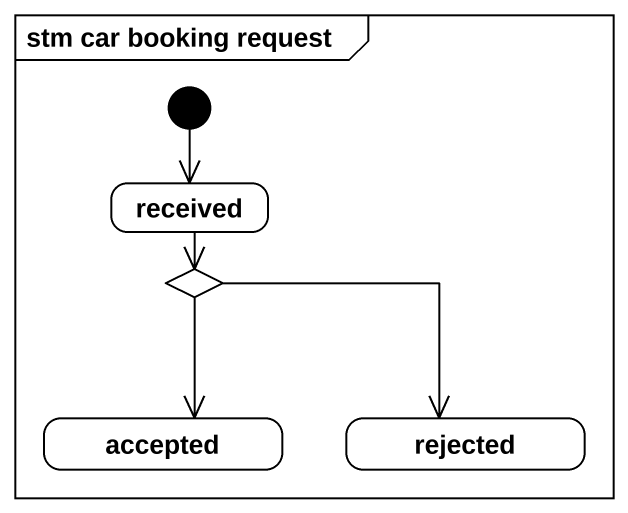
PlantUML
@startuml
mainframe stm car booking request
hide empty description
state received
state choice1 <<choice>>
state accepted
state rejected
[*] --> received
received --> choice1
choice1 --> accepted
choice1 -right-> rejected
@enduml
